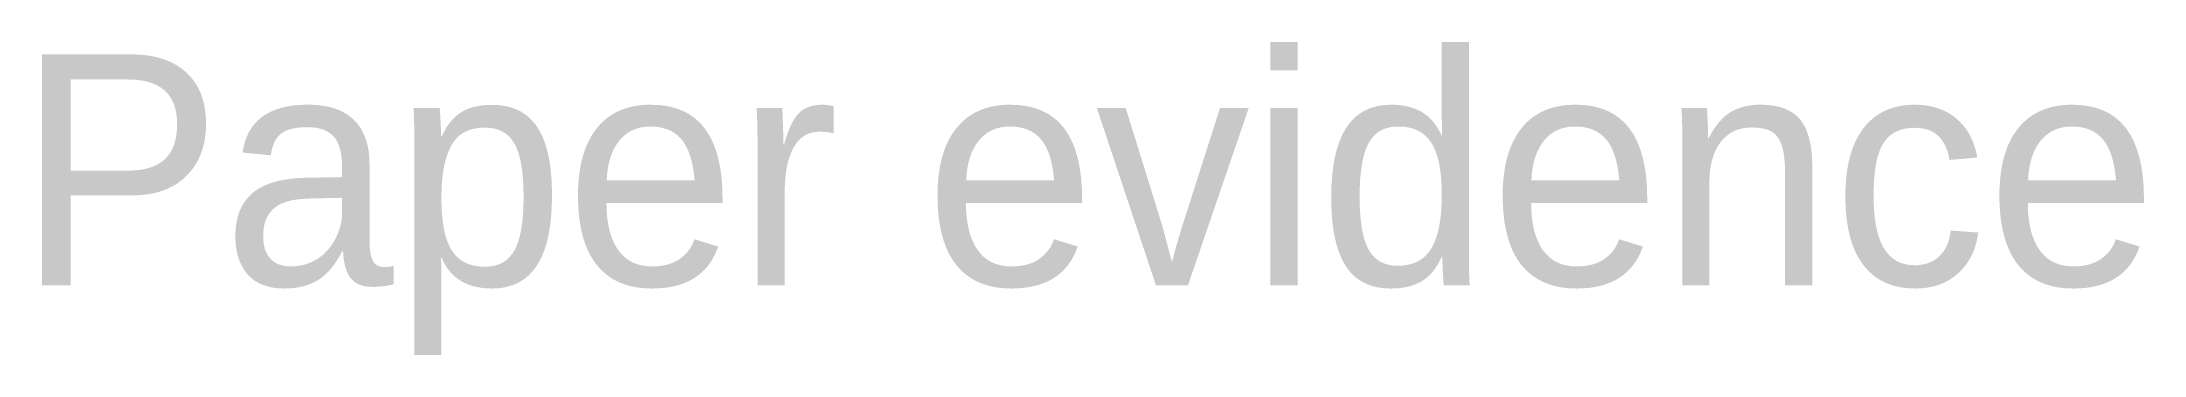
# Paper-space layout 'AECCTX_SHEET' of a CAD drawing. Header units: metres. Extents: x 1.03 to 3.31, y 0.92 to 1.26.
import ezdxf

# ---------------------------------------------------------------- set-up
doc = ezdxf.new("R2010")
doc.units = ezdxf.units.M

psp = doc.layouts.new('AECCTX_SHEET')

# ---------------------------------------------------------------- texts
psp.add_text('Paper evidence', height=0.25).set_placement((1, 1))

doc.saveas('drawing.dxf')
